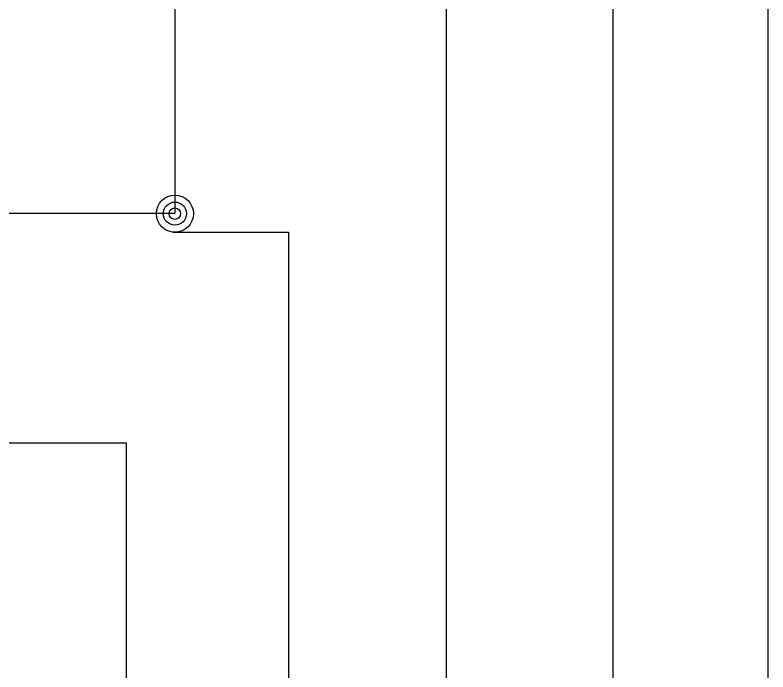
# Model space of a CAD drawing. Header units: inches. Extents: x 0 to 983, y 0 to 649.
# Drawn here: x 441.5 to 500, y 170.4 to 221.4 of the extents above; entities that cross this region are included whole.
import ezdxf

# ---------------------------------------------------------------- set-up
doc = ezdxf.new("R2010")
doc.units = ezdxf.units.IN
doc.header["$MEASUREMENT"] = 0
for name, color, linetype in [('BLK_12_THHN', 250, 'Continuous'), ('RED_14_THHN', 20, 'Continuous'), ('SYMS', 7, 'Continuous')]:
    doc.layers.add(name, color=color, linetype=linetype)

# ---------------------------------------------------------------- blocks, each defined once
blk = doc.blocks.new('WDDOT')
for radius in [0.72, 0.449, 0.223]:
    blk.add_circle((0, 0), radius)

msp = doc.modelspace()

# ---------------------------------------------------------------- linework, layer by layer
at = {"layer": 'BLK_12_THHN'}
for p, q in [((499.986, 258.111), (499.988, 153.344)), ((487.956, 246.815), (487.958, 155.323)), ((475.017, 235.518), (475.019, 153.768)), ((450.185, 188.175), (114.525, 188.175)), ((450.185, 155.714), (450.185, 188.175))]:
    msp.add_line(p, q, dxfattribs=at)
at = {"layer": 'RED_14_THHN'}
for p, q in [((453.954, 443.227), (453.954, 206.001)), ((453.954, 206.001), (160.983, 206.001)), ((453.803, 204.569), (462.769, 204.569)), ((462.769, 204.569), (462.769, 155.751))]:
    msp.add_line(p, q, dxfattribs=at)

# ---------------------------------------------------------------- block references
at = {"layer": 'SYMS', "xscale": 2, "yscale": 2, "zscale": 2}
msp.add_blockref('WDDOT', (453.954, 206.001), dxfattribs=at)

doc.saveas('drawing.dxf')
